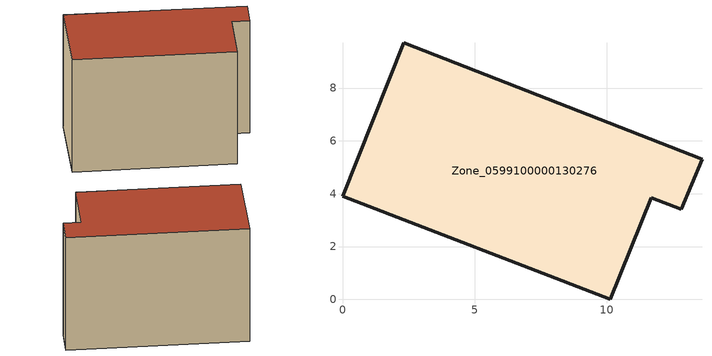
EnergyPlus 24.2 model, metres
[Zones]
Zone_0599100000130276
 floor ground (C_G): 0,3.91 2.32,9.72 13.61,5.31 12.82,3.42 11.69,3.85 10.13,0 z0
 wall outside (C_F): 2.32,9.72 0,3.91 10.13,0 11.69,3.85 12.82,3.42 13.61,5.31 2.32,9.72 z0:8.32
 roof outside (C_R): 13.61,5.31 2.32,9.72 0,3.91 10.13,0 11.69,3.85 12.82,3.42 z8.32
[BUILDING]
Pand.0599100000130276: North Axis=0; Terrain=City; Loads Convergence Tolerance Value=0.04; Temperature Convergence Tolerance Value=0.4; Solar Distribution=FullExterior; Maximum Number of Warmup Days=25; Minimum Number of Warmup Days=1
[Site:Location]
Rotterdam.The.Hague.AP_ZH_NLD Design_Conditions: Latitude=51.96; Longitude=4.45; Time Zone=1; Elevation=-4.5
[SITE:GROUNDTEMPERATURE:BUILDINGSURFACE]
18, 18, 18, 18, 18, 18, 18, 18, 18, 18, 18, 18
[MATERIAL] Thermal Absorptance=0.9; Solar Absorptance=0.7; Visible Absorptance=0.7
Name | Roughness | Thickness | Conductivity | Density | Specific Heat
G.TC.1946 | MediumSmooth | 0.15 | 1 | 540 | 1210
F.TC.1946 | Rough | 0.3 | 0.857143 | 1920 | 840
R.TC.1946 | MediumRough | 0.2 | 0.909091 | 1500 | 1000
[CONSTRUCTION]
C_G: G.TC.1946
C_F: F.TC.1946
C_R: R.TC.1946
[ZONE]
Zone_0599100000130276: Type=1; Multiplier=1; Ceiling Height=Autocalculate; Volume=Autocalculate; Floor Area=autocalculate; Part of Total Floor Area=Yes
[ZONEINFILTRATION:DESIGNFLOWRATE]
Infil_Zone_0599100000130276: Zone or ZoneList or Space or SpaceList=Zone_0599100000130276; Schedule=AlwaysOn; Design Flow Rate Calculation Method=Flow/Area; Flow Rate per Floor Area=0.003; Constant Term Coefficient=1; Temperature Term Coefficient=0; Velocity Term Coefficient=0; Velocity Squared Term Coefficient=0
[HVACTEMPLATE:ZONE:IDEALLOADSAIRSYSTEM]
Zone_0599100000130276: Maximum Heating Supply Air Temperature=50; Minimum Cooling Supply Air Temperature=13; Maximum Heating Supply Air Humidity Ratio=0.0156; Minimum Cooling Supply Air Humidity Ratio=0.0077; Heating Limit=NoLimit; Cooling Limit=NoLimit; Dehumidification Control Type=ConstantSensibleHeatRatio; Cooling Sensible Heat Ratio=0.7; Dehumidification Setpoint=60; Humidification Control Type=None; Humidification Setpoint=30; Outdoor Air Method=None; Outdoor Air Flow Rate per Person=0.00944; Outdoor Air Flow Rate per Zone Floor Area=0; Outdoor Air Flow Rate per Zone=0; Demand Controlled Ventilation Type=None; Outdoor Air Economizer Type=NoEconomizer; Heat Recovery Type=None; Sensible Heat Recovery Effectiveness=0.7; Latent Heat Recovery Effectiveness=0.65
[ZONECONTROL:THERMOSTAT]
ThermostatControl_Zone_0599100000130276: Zone or ZoneList=Zone_0599100000130276; Control Type Schedule=DualSetpointControlType; Control 1=Thermostat_Zone_0599100000130276; Temperature Difference Between Cutout And Setpoint=0
[THERMOSTATSETPOINT:DUALSETPOINT]
Thermostat_Zone_0599100000130276: Heating Setpoint Temperature Schedule=HeatingSetpoint_Zone_0599100000130276; Cooling Setpoint Temperature Schedule=CoolingSetpoint_Zone_0599100000130276
[SCHEDULE:COMPACT]
HeatingSetpoint_Zone_0599100000130276: Through: 12/31, For: AllDays, Until: 24:00, 21
CoolingSetpoint_Zone_0599100000130276: Through: 12/31, For: AllDays, Until: 24:00, 24
DualSetpointControlType: Through: 12/31, For: AllDays, Until: 24:00, 4
AlwaysOn: Through: 12/31, For: AllDays, Until: 24:00, 1
